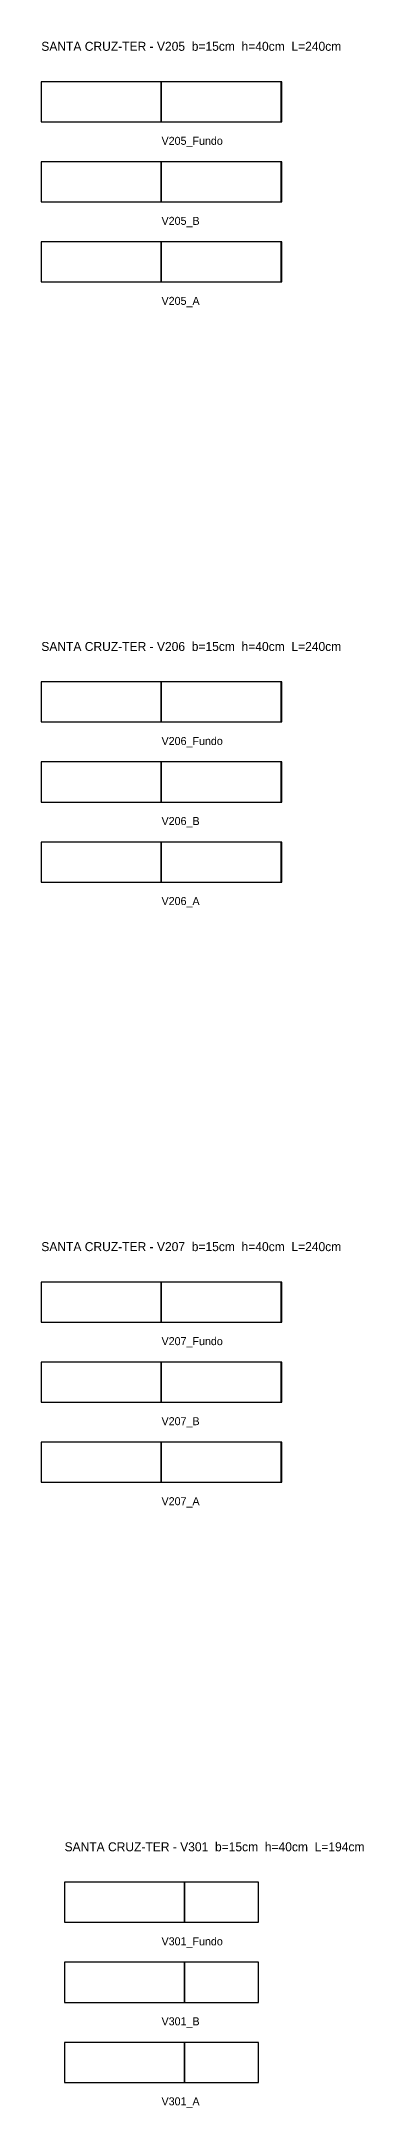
# Model space of a CAD drawing. Header units: metres. Extents: x -175 to 133895, y -11125 to 31642.
# Drawn here: x -120 to 202, y -11125 to -9060 of the extents above; entities that cross this region are included whole.
import ezdxf

# ---------------------------------------------------------------- set-up
doc = ezdxf.new("R2010")
doc.units = ezdxf.units.M

msp = doc.modelspace()

# ---------------------------------------------------------------- linework, layer by layer
at = {"layer": 'Paineis'}
for points in [[(-120.25, -9140), (-0.25, -9140), (-0.25, -9100), (-120.25, -9100)], [(-0.25, -9140), (119.75, -9140), (119.75, -9100), (-0.25, -9100)], [(119.75, -9140), (120.25, -9140), (120.25, -9100), (119.75, -9100)], [(-120.25, -9220), (-0.25, -9220), (-0.25, -9180), (-120.25, -9180)], [(-0.25, -9220), (119.75, -9220), (119.75, -9180), (-0.25, -9180)], [(119.75, -9220), (120.25, -9220), (120.25, -9180), (119.75, -9180)], [(-120.25, -9300), (-0.25, -9300), (-0.25, -9260), (-120.25, -9260)], [(-0.25, -9300), (119.75, -9300), (119.75, -9260), (-0.25, -9260)], [(119.75, -9300), (120.25, -9300), (120.25, -9260), (119.75, -9260)], [(-120.25, -9740), (-0.25, -9740), (-0.25, -9700), (-120.25, -9700)], [(-0.25, -9740), (119.75, -9740), (119.75, -9700), (-0.25, -9700)], [(119.75, -9740), (120.25, -9740), (120.25, -9700), (119.75, -9700)], [(-120.25, -9820), (-0.25, -9820), (-0.25, -9780), (-120.25, -9780)], [(-0.25, -9820), (119.75, -9820), (119.75, -9780), (-0.25, -9780)], [(119.75, -9820), (120.25, -9820), (120.25, -9780), (119.75, -9780)], [(-120.25, -9900), (-0.25, -9900), (-0.25, -9860), (-120.25, -9860)], [(-0.25, -9900), (119.75, -9900), (119.75, -9860), (-0.25, -9860)], [(119.75, -9900), (120.25, -9900), (120.25, -9860), (119.75, -9860)], [(-120.25, -10340), (-0.25, -10340), (-0.25, -10300), (-120.25, -10300)], [(-0.25, -10340), (119.75, -10340), (119.75, -10300), (-0.25, -10300)], [(119.75, -10340), (120.25, -10340), (120.25, -10300), (119.75, -10300)], [(-120.25, -10420), (-0.25, -10420), (-0.25, -10380), (-120.25, -10380)], [(-0.25, -10420), (119.75, -10420), (119.75, -10380), (-0.25, -10380)], [(119.75, -10420), (120.25, -10420), (120.25, -10380), (119.75, -10380)], [(-120.25, -10500), (-0.25, -10500), (-0.25, -10460), (-120.25, -10460)], [(-0.25, -10500), (119.75, -10500), (119.75, -10460), (-0.25, -10460)], [(119.75, -10500), (120.25, -10500), (120.25, -10460), (119.75, -10460)], [(-97, -10940), (23, -10940), (23, -10900), (-97, -10900)], [(23, -10940), (97, -10940), (97, -10900), (23, -10900)], [(-97, -11020), (23, -11020), (23, -10980), (-97, -10980)], [(23, -11020), (97, -11020), (97, -10980), (23, -10980)], [(-97, -11100), (23, -11100), (23, -11060), (-97, -11060)], [(23, -11100), (97, -11100), (97, -11060), (23, -11060)]]:
    msp.add_lwpolyline(points, close=True, dxfattribs=at)

# ---------------------------------------------------------------- texts
at = {"layer": 'NOMENCLATURA', "char_height": 9, "attachment_point": 1}
for s, insert in [('SANTA CRUZ-TER - V205  b=15cm  h=40cm  L=240cm', (-120.25, -9060)), ('SANTA CRUZ-TER - V206  b=15cm  h=40cm  L=240cm', (-120.25, -9660)), ('SANTA CRUZ-TER - V207  b=15cm  h=40cm  L=240cm', (-120.25, -10260)), ('SANTA CRUZ-TER - V301  b=15cm  h=40cm  L=194cm', (-97, -10860))]:
    msp.add_mtext(s, dxfattribs=dict(at, insert=insert))
at = {"layer": 'Texto Secao', "char_height": 8, "attachment_point": 1}
for s, insert in [('V205_Fundo', (0, -9155)), ('V205_B', (0, -9235)), ('V205_A', (0, -9315)), ('V206_Fundo', (0, -9755)), ('V206_B', (0, -9835)), ('V206_A', (0, -9915)), ('V207_Fundo', (0, -10355)), ('V207_B', (0, -10435)), ('V207_A', (0, -10515)), ('V301_Fundo', (0, -10955)), ('V301_B', (0, -11035)), ('V301_A', (0, -11115))]:
    msp.add_mtext(s, dxfattribs=dict(at, insert=insert))

doc.saveas('drawing.dxf')
